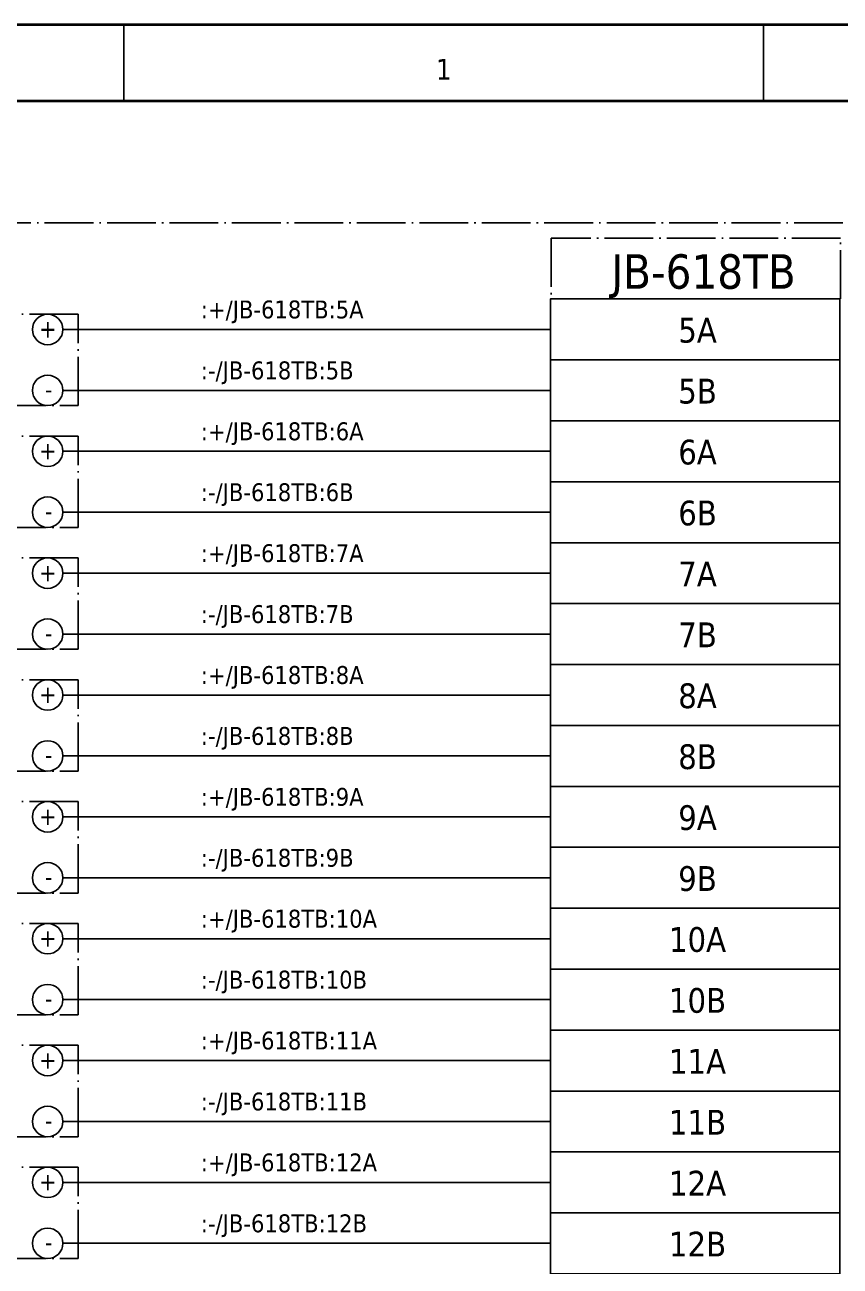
# Model space of a CAD drawing. Header units: millimetres. Extents: x 0 to 1792788, y -13 to 262234.
# Drawn here: x 35.5 to 89, y 215.5 to 297 of the extents above; entities that cross this region are included whole.
import ezdxf
from ezdxf.enums import TextEntityAlignment as Align

# ---------------------------------------------------------------- set-up
doc = ezdxf.new("R2010")
doc.units = ezdxf.units.MM
doc.linetypes.add('EPL_DASHDOT', pattern=[1, 0.8, -0.1, 0, -0.1])
for name, color, linetype, lineweight in [('EPLAN108', 5, 'Continuous', 35), ('EPLAN201', 7, 'Continuous', 35), ('EPLAN300', 5, 'Continuous', 25), ('EPLAN302', 5, 'Continuous', 25), ('EPLAN307', 134, 'EPL_DASHDOT', 25), ('EPLAN311', 7, 'Continuous', 25), ('EPLAN400', 5, 'Continuous', 35), ('EPLAN405', 7, 'Continuous', 25), ('EPLAN421', 5, 'Continuous', 35), ('EPLAN433', 251, 'Continuous', 35), ('EPLAN451', 7, 'Continuous', 35), ('EPLAN452', 7, 'Continuous', 35), ('EPLAN453', 7, 'Continuous', 35), ('EPLAN500', 7, 'Continuous', 35), ('EPLAN501', 7, 'Continuous', 35), ('EPLAN502', 7, 'Continuous', 35), ('EPLAN503', 7, 'Continuous', 35), ('EPLAN504', 7, 'Continuous', 35)]:
    doc.layers.add(name, color=color, linetype=linetype, lineweight=lineweight)
doc.styles.add('Tahoma', font='')
doc.styles.get('Tahoma').set_extended_font_data('Tahoma')

# ---------------------------------------------------------------- blocks, each defined once
blk = doc.blocks.new('EPLFRAME')
at = {"layer": 'EPLAN201', "linetype": 'Continuous', "lineweight": 25, "ltscale": 4}
for p, q in [((42, 297), (42, 292)), ((84, 297), (84, 292))]:
    blk.add_line(p, q, dxfattribs=at)
at = {"layer": 'EPLAN201', "linetype": 'Continuous', "lineweight": 35, "ltscale": 4}
blk.add_line((0, 292), (420, 292), dxfattribs=at)
blk.add_lwpolyline([(0, 0), (420, 0), (420, 297), (0, 297)], close=True, dxfattribs=at)
at = {"layer": 'EPLAN451', "color": 7, "style": 'Tahoma'}
for tag, p, height in [('14_10014', (101, 12), 2.257), ('14_10015', (185, 12), 2.257), ('14_10011', (101, 5), 2.257), ('14_10013', (332, 5), 1.625), ('14_10151', (73, 1), 1.625), ('14_10300', (415, 1), 1.625)]:
    blk.add_attdef(tag, p, '', height=height, dxfattribs=at)
blk.add_attdef('4_25020', text='', height=1.625, dxfattribs=at).set_placement((413, 1), align=Align.RIGHT)
at = {"layer": 'EPLAN452', "color": 7, "style": 'Tahoma'}
for tag, p, height in [('4_11041', (1, 17), 2.257), ('4_11071[1]', (1, 13), 1.625), ('4_11074[1]', (21, 13), 1.625), ('4_11070[1]', (41, 13), 1.625), ('4_11024', (73, 13), 1.625), ('4_11011', (231, 12), 2.257), ('4_11030', (301, 12), 2.257), ('4_20132_1001', (374, 13), 1.625), ('4_11071[2]', (1, 9), 1.625), ('4_11074[2]', (21, 9), 1.625), ('4_11070[2]', (41, 9), 1.625), ('4_11022', (73, 9), 1.625), ('4_20134_1001', (374, 9), 1.625), ('4_11071[3]', (1, 5), 1.625), ('4_11074[3]', (21, 5), 1.625), ('4_11070[3]', (41, 5), 1.625), ('4_11080', (73, 5), 1.625), ('4_11059', (301, 5), 1.625)]:
    blk.add_attdef(tag, p, '', height=height, dxfattribs=at)
for tag, height, p in [('4_11040', 2.257, (419, 17)), ('4_11000', 1.625, (419, 5)), ('4_11085', 1.625, (141, 1)), ('4_11086', 1.625, (183, 1))]:
    blk.add_attdef(tag, text='', height=height, dxfattribs=at).set_placement(p, align=Align.RIGHT)
at = {"layer": 'EPLAN453', "color": 7, "style": 'Tahoma'}
for tag, p in [('53_19005_1', (21, 293)), ('53_19005', (63, 293)), ('53_19005_8', (105, 293)), ('53_19005_6', (147, 293)), ('53_19005_7', (189, 293)), ('53_19005_9', (231, 293)), ('53_19005_3', (273, 293)), ('53_19005_2', (315, 293)), ('53_19005_4', (357, 293)), ('53_19005_5', (399, 293))]:
    blk.add_attdef(tag, text='', height=1.355, dxfattribs=at).set_placement(p, align=Align.BOTTOM_CENTER)
blk = doc.blocks.new('EPLSYM_LibrarySPECIAL_en_US_Symbol427_Variant5_Placement1_64')
at = {"layer": 'EPLAN421', "color": 5, "style": 'Tahoma'}
for tag, p in [('17_20029[1]', (-0.9525, 3.335)), ('17_20029[2]', (20.0025, 3.335))]:
    blk.add_attdef(tag, text='', height=1.1739, dxfattribs=at).set_placement(p, align=Align.BOTTOM_RIGHT)
at = {"layer": 'EPLAN433', "color": 251, "style": 'Tahoma'}
blk.add_attdef('17_20406_1', text='', height=1.6254, dxfattribs=at).set_placement((0.9525, 1.5875), align=Align.BOTTOM_RIGHT)
blk.add_attdef('17_20406', text='', height=1.6254, dxfattribs=at).set_placement((0.9525, 1.5875), align=Align.BOTTOM_LEFT)
blk = doc.blocks.new('EPLSYM_LibrarySPECIAL_en_US_Symbol427_Variant5_Placement1_65')
at = {"layer": 'EPLAN421', "color": 5, "style": 'Tahoma'}
for tag, p in [('17_20029[1]', (-0.9525, 3.335)), ('17_20029[2]', (20.0025, 3.335))]:
    blk.add_attdef(tag, text='', height=1.1739, dxfattribs=at).set_placement(p, align=Align.BOTTOM_RIGHT)
at = {"layer": 'EPLAN433', "color": 251, "style": 'Tahoma'}
blk.add_attdef('17_20406_1', text='', height=1.6254, dxfattribs=at).set_placement((0.9525, 1.5875), align=Align.BOTTOM_RIGHT)
blk.add_attdef('17_20406', text='', height=1.6254, dxfattribs=at).set_placement((0.9525, 1.5875), align=Align.BOTTOM_LEFT)
blk = doc.blocks.new('EPLSYM_LibrarySPECIAL_en_US_Symbol427_Variant5_Placement1_66')
at = {"layer": 'EPLAN421', "color": 5, "style": 'Tahoma'}
for tag, p in [('17_20029[1]', (-0.9525, 3.335)), ('17_20029[2]', (20.0025, 3.335))]:
    blk.add_attdef(tag, text='', height=1.1739, dxfattribs=at).set_placement(p, align=Align.BOTTOM_RIGHT)
at = {"layer": 'EPLAN433', "color": 251, "style": 'Tahoma'}
blk.add_attdef('17_20406_1', text='', height=1.6254, dxfattribs=at).set_placement((0.9525, 1.5875), align=Align.BOTTOM_RIGHT)
blk.add_attdef('17_20406', text='', height=1.6254, dxfattribs=at).set_placement((0.9525, 1.5875), align=Align.BOTTOM_LEFT)
blk = doc.blocks.new('EPLSYM_LibrarySPECIAL_en_US_Symbol427_Variant5_Placement1_67')
at = {"layer": 'EPLAN421', "color": 5, "style": 'Tahoma'}
for tag, p in [('17_20029[1]', (-0.9525, 3.335)), ('17_20029[2]', (20.0025, 3.335))]:
    blk.add_attdef(tag, text='', height=1.1739, dxfattribs=at).set_placement(p, align=Align.BOTTOM_RIGHT)
at = {"layer": 'EPLAN433', "color": 251, "style": 'Tahoma'}
blk.add_attdef('17_20406_1', text='', height=1.6254, dxfattribs=at).set_placement((0.9525, 1.5875), align=Align.BOTTOM_RIGHT)
blk.add_attdef('17_20406', text='', height=1.6254, dxfattribs=at).set_placement((0.9525, 1.5875), align=Align.BOTTOM_LEFT)
blk = doc.blocks.new('EPLSYM_LibrarySPECIAL_en_US_Symbol427_Variant5_Placement1_68')
at = {"layer": 'EPLAN421', "color": 5, "style": 'Tahoma'}
for tag, p in [('17_20029[1]', (-0.9525, 3.335)), ('17_20029[2]', (20.0025, 3.335))]:
    blk.add_attdef(tag, text='', height=1.1739, dxfattribs=at).set_placement(p, align=Align.BOTTOM_RIGHT)
at = {"layer": 'EPLAN433', "color": 251, "style": 'Tahoma'}
blk.add_attdef('17_20406_1', text='', height=1.6254, dxfattribs=at).set_placement((0.9525, 1.5875), align=Align.BOTTOM_RIGHT)
blk.add_attdef('17_20406', text='', height=1.6254, dxfattribs=at).set_placement((0.9525, 1.5875), align=Align.BOTTOM_LEFT)
blk = doc.blocks.new('EPLSYM_LibrarySPECIAL_en_US_Symbol427_Variant5_Placement1_69')
at = {"layer": 'EPLAN421', "color": 5, "style": 'Tahoma'}
for tag, p in [('17_20029[1]', (-0.9525, 3.335)), ('17_20029[2]', (20.0025, 3.335))]:
    blk.add_attdef(tag, text='', height=1.1739, dxfattribs=at).set_placement(p, align=Align.BOTTOM_RIGHT)
at = {"layer": 'EPLAN433', "color": 251, "style": 'Tahoma'}
blk.add_attdef('17_20406_1', text='', height=1.6254, dxfattribs=at).set_placement((0.9525, 1.5875), align=Align.BOTTOM_RIGHT)
blk.add_attdef('17_20406', text='', height=1.6254, dxfattribs=at).set_placement((0.9525, 1.5875), align=Align.BOTTOM_LEFT)
blk = doc.blocks.new('EPLSYM_LibrarySPECIAL_en_US_Symbol427_Variant5_Placement1_70')
at = {"layer": 'EPLAN421', "color": 5, "style": 'Tahoma'}
for tag, p in [('17_20029[1]', (-0.9525, 3.335)), ('17_20029[2]', (20.0025, 3.335))]:
    blk.add_attdef(tag, text='', height=1.1739, dxfattribs=at).set_placement(p, align=Align.BOTTOM_RIGHT)
at = {"layer": 'EPLAN433', "color": 251, "style": 'Tahoma'}
blk.add_attdef('17_20406_1', text='', height=1.6254, dxfattribs=at).set_placement((0.9525, 1.5875), align=Align.BOTTOM_RIGHT)
blk.add_attdef('17_20406', text='', height=1.6254, dxfattribs=at).set_placement((0.9525, 1.5875), align=Align.BOTTOM_LEFT)
blk = doc.blocks.new('EPLSYM_LibrarySPECIAL_en_US_Symbol427_Variant5_Placement1_71')
at = {"layer": 'EPLAN421', "color": 5, "style": 'Tahoma'}
for tag, p in [('17_20029[1]', (-0.9525, 3.335)), ('17_20029[2]', (20.0025, 3.335))]:
    blk.add_attdef(tag, text='', height=1.1739, dxfattribs=at).set_placement(p, align=Align.BOTTOM_RIGHT)
at = {"layer": 'EPLAN433', "color": 251, "style": 'Tahoma'}
blk.add_attdef('17_20406_1', text='', height=1.6254, dxfattribs=at).set_placement((0.9525, 1.5875), align=Align.BOTTOM_RIGHT)
blk.add_attdef('17_20406', text='', height=1.6254, dxfattribs=at).set_placement((0.9525, 1.5875), align=Align.BOTTOM_LEFT)
blk = doc.blocks.new('EPLSYM_LibrarySPECIAL_en_US_Symbol427_Variant5_Placement1_72')
at = {"layer": 'EPLAN421', "color": 5, "style": 'Tahoma'}
for tag, p in [('17_20029[1]', (-0.9525, 3.335)), ('17_20029[2]', (20.0025, 3.335))]:
    blk.add_attdef(tag, text='', height=1.1739, dxfattribs=at).set_placement(p, align=Align.BOTTOM_RIGHT)
at = {"layer": 'EPLAN433', "color": 251, "style": 'Tahoma'}
blk.add_attdef('17_20406_1', text='', height=1.6254, dxfattribs=at).set_placement((0.9525, 1.5875), align=Align.BOTTOM_RIGHT)
blk.add_attdef('17_20406', text='', height=1.6254, dxfattribs=at).set_placement((0.9525, 1.5875), align=Align.BOTTOM_LEFT)
blk = doc.blocks.new('EPLSYM_LibrarySPECIAL_en_US_Symbol427_Variant5_Placement1_73')
at = {"layer": 'EPLAN421', "color": 5, "style": 'Tahoma'}
for tag, p in [('17_20029[1]', (-0.9525, 3.335)), ('17_20029[2]', (20.0025, 3.335))]:
    blk.add_attdef(tag, text='', height=1.1739, dxfattribs=at).set_placement(p, align=Align.BOTTOM_RIGHT)
at = {"layer": 'EPLAN433', "color": 251, "style": 'Tahoma'}
blk.add_attdef('17_20406_1', text='', height=1.6254, dxfattribs=at).set_placement((0.9525, 1.5875), align=Align.BOTTOM_RIGHT)
blk.add_attdef('17_20406', text='', height=1.6254, dxfattribs=at).set_placement((0.9525, 1.5875), align=Align.BOTTOM_LEFT)
blk = doc.blocks.new('EPLSYM_LibrarySPECIAL_en_US_Symbol427_Variant5_Placement1_74')
at = {"layer": 'EPLAN421', "color": 5, "style": 'Tahoma'}
for tag, p in [('17_20029[1]', (-0.9525, 3.335)), ('17_20029[2]', (20.0025, 3.335))]:
    blk.add_attdef(tag, text='', height=1.1739, dxfattribs=at).set_placement(p, align=Align.BOTTOM_RIGHT)
at = {"layer": 'EPLAN433', "color": 251, "style": 'Tahoma'}
blk.add_attdef('17_20406_1', text='', height=1.6254, dxfattribs=at).set_placement((0.9525, 1.5875), align=Align.BOTTOM_RIGHT)
blk.add_attdef('17_20406', text='', height=1.6254, dxfattribs=at).set_placement((0.9525, 1.5875), align=Align.BOTTOM_LEFT)
blk = doc.blocks.new('EPLSYM_LibrarySPECIAL_en_US_Symbol427_Variant5_Placement1_75')
at = {"layer": 'EPLAN421', "color": 5, "style": 'Tahoma'}
for tag, p in [('17_20029[1]', (-0.9525, 3.335)), ('17_20029[2]', (20.0025, 3.335))]:
    blk.add_attdef(tag, text='', height=1.1739, dxfattribs=at).set_placement(p, align=Align.BOTTOM_RIGHT)
at = {"layer": 'EPLAN433', "color": 251, "style": 'Tahoma'}
blk.add_attdef('17_20406_1', text='', height=1.6254, dxfattribs=at).set_placement((0.9525, 1.5875), align=Align.BOTTOM_RIGHT)
blk.add_attdef('17_20406', text='', height=1.6254, dxfattribs=at).set_placement((0.9525, 1.5875), align=Align.BOTTOM_LEFT)
blk = doc.blocks.new('EPLSYM_LibrarySPECIAL_en_US_Symbol427_Variant5_Placement1_76')
at = {"layer": 'EPLAN421', "color": 5, "style": 'Tahoma'}
for tag, p in [('17_20029[1]', (-0.9525, 3.335)), ('17_20029[2]', (20.0025, 3.335))]:
    blk.add_attdef(tag, text='', height=1.1739, dxfattribs=at).set_placement(p, align=Align.BOTTOM_RIGHT)
at = {"layer": 'EPLAN433', "color": 251, "style": 'Tahoma'}
blk.add_attdef('17_20406_1', text='', height=1.6254, dxfattribs=at).set_placement((0.9525, 1.5875), align=Align.BOTTOM_RIGHT)
blk.add_attdef('17_20406', text='', height=1.6254, dxfattribs=at).set_placement((0.9525, 1.5875), align=Align.BOTTOM_LEFT)
blk = doc.blocks.new('EPLSYM_LibrarySPECIAL_en_US_Symbol427_Variant5_Placement1_77')
at = {"layer": 'EPLAN421', "color": 5, "style": 'Tahoma'}
for tag, p in [('17_20029[1]', (-0.9525, 3.335)), ('17_20029[2]', (20.0025, 3.335))]:
    blk.add_attdef(tag, text='', height=1.1739, dxfattribs=at).set_placement(p, align=Align.BOTTOM_RIGHT)
at = {"layer": 'EPLAN433', "color": 251, "style": 'Tahoma'}
blk.add_attdef('17_20406_1', text='', height=1.6254, dxfattribs=at).set_placement((0.9525, 1.5875), align=Align.BOTTOM_RIGHT)
blk.add_attdef('17_20406', text='', height=1.6254, dxfattribs=at).set_placement((0.9525, 1.5875), align=Align.BOTTOM_LEFT)
blk = doc.blocks.new('EPLSYM_LibrarySPECIAL_en_US_Symbol427_Variant5_Placement1_78')
at = {"layer": 'EPLAN421', "color": 5, "style": 'Tahoma'}
for tag, p in [('17_20029[1]', (-0.9525, 3.335)), ('17_20029[2]', (20.0025, 3.335))]:
    blk.add_attdef(tag, text='', height=1.1739, dxfattribs=at).set_placement(p, align=Align.BOTTOM_RIGHT)
at = {"layer": 'EPLAN433', "color": 251, "style": 'Tahoma'}
blk.add_attdef('17_20406_1', text='', height=1.6254, dxfattribs=at).set_placement((0.9525, 1.5875), align=Align.BOTTOM_RIGHT)
blk.add_attdef('17_20406', text='', height=1.6254, dxfattribs=at).set_placement((0.9525, 1.5875), align=Align.BOTTOM_LEFT)
blk = doc.blocks.new('EPLSYM_LibrarySPECIAL_en_US_Symbol427_Variant5_Placement1_79')
at = {"layer": 'EPLAN421', "color": 5, "style": 'Tahoma'}
for tag, p in [('17_20029[1]', (-0.9525, 3.335)), ('17_20029[2]', (20.0025, 3.335))]:
    blk.add_attdef(tag, text='', height=1.1739, dxfattribs=at).set_placement(p, align=Align.BOTTOM_RIGHT)
at = {"layer": 'EPLAN433', "color": 251, "style": 'Tahoma'}
blk.add_attdef('17_20406_1', text='', height=1.6254, dxfattribs=at).set_placement((0.9525, 1.5875), align=Align.BOTTOM_RIGHT)
blk.add_attdef('17_20406', text='', height=1.6254, dxfattribs=at).set_placement((0.9525, 1.5875), align=Align.BOTTOM_LEFT)
blk = doc.blocks.new('EPLSYM_LibrarySPECIAL_Symbol308_Variant0_Placement0')
at = {"layer": 'EPLAN405', "color": 7, "style": 'Tahoma'}
for tag, p in [('17_31011', (1.5, 6.35)), ('17_31002', (1.5, 0.5))]:
    blk.add_attdef(tag, text='', height=1.174, dxfattribs=at).set_placement(p, align=Align.BOTTOM_LEFT)
for tag, p in [('17_31004', (1.5, 4.4)), ('17_31003', (1.5, 2.45))]:
    blk.add_attdef(tag, p, '', height=1.174, dxfattribs=at)
blk = doc.blocks.new('EPLSYM_LibrarySPECIAL_Symbol2_Variant0_Placement1_6')
at = {"layer": 'EPLAN307', "lineweight": 25, "ltscale": 4}
blk.add_lwpolyline([(0, -6), (34, -6), (34, 0), (0, 0)], close=True, dxfattribs=at)
at = {"layer": 'EPLAN400', "color": 5, "style": 'Tahoma'}
blk.add_attdef('88_20010', text='', height=2.2575, dxfattribs=at).set_placement((-1.5, -0.9515), align=Align.TOP_RIGHT)
at = {"layer": 'EPLAN500', "color": 7, "style": 'Tahoma'}
blk.add_attdef('88_20027', text='', height=1.6254, dxfattribs=at).set_placement((-1.5, -4.57508), align=Align.TOP_RIGHT)
at = {"layer": 'EPLAN501', "color": 7, "style": 'Tahoma'}
blk.add_attdef('88_20011', text='', height=1.6254, dxfattribs=at).set_placement((-1.5, -9.97508), align=Align.TOP_RIGHT)
at = {"layer": 'EPLAN502', "color": 7, "style": 'Tahoma'}
blk.add_attdef('88_20025', text='', height=1.6254, dxfattribs=at).set_placement((-1.5, -12.67508), align=Align.TOP_RIGHT)
at = {"layer": 'EPLAN503', "color": 7, "style": 'Tahoma'}
blk.add_attdef('88_20024', text='', height=1.6254, dxfattribs=at).set_placement((-1.5, -15.37508), align=Align.TOP_RIGHT)
at = {"layer": 'EPLAN504', "color": 7, "style": 'Tahoma'}
blk.add_attdef('88_20901[1]', text='', height=1.6254, dxfattribs=at).set_placement((-1.5, -7.27508), align=Align.TOP_RIGHT)
blk = doc.blocks.new('EPLSYM_LibrarySPECIAL_Symbol17_Variant3_Placement1')
at = {"layer": 'EPLAN302', "lineweight": 25, "ltscale": 4}
blk.add_line((4, 0), (1, 0), dxfattribs=at)
blk.add_circle((0, 0), 1, dxfattribs=at)
at = {"layer": 'EPLAN421', "color": 5, "style": 'Tahoma'}
blk.add_attdef('17_20039', text='', height=1.174, dxfattribs=at).set_placement((3, 1), align=Align.BOTTOM_RIGHT)
blk = doc.blocks.new('EPLSYM_LibrarySPECIAL_Symbol2_Variant0_Placement1_7')
at = {"layer": 'EPLAN307', "lineweight": 25, "ltscale": 4}
blk.add_lwpolyline([(0, -6), (34, -6), (34, 0), (0, 0)], close=True, dxfattribs=at)
at = {"layer": 'EPLAN400', "color": 5, "style": 'Tahoma'}
blk.add_attdef('88_20010', text='', height=2.2575, dxfattribs=at).set_placement((-1.5, -0.9515), align=Align.TOP_RIGHT)
at = {"layer": 'EPLAN500', "color": 7, "style": 'Tahoma'}
blk.add_attdef('88_20027', text='', height=1.6254, dxfattribs=at).set_placement((-1.5, -4.57508), align=Align.TOP_RIGHT)
at = {"layer": 'EPLAN501', "color": 7, "style": 'Tahoma'}
blk.add_attdef('88_20011', text='', height=1.6254, dxfattribs=at).set_placement((-1.5, -9.97508), align=Align.TOP_RIGHT)
at = {"layer": 'EPLAN502', "color": 7, "style": 'Tahoma'}
blk.add_attdef('88_20025', text='', height=1.6254, dxfattribs=at).set_placement((-1.5, -12.67508), align=Align.TOP_RIGHT)
at = {"layer": 'EPLAN503', "color": 7, "style": 'Tahoma'}
blk.add_attdef('88_20024', text='', height=1.6254, dxfattribs=at).set_placement((-1.5, -15.37508), align=Align.TOP_RIGHT)
at = {"layer": 'EPLAN504', "color": 7, "style": 'Tahoma'}
blk.add_attdef('88_20901[1]', text='', height=1.6254, dxfattribs=at).set_placement((-1.5, -7.27508), align=Align.TOP_RIGHT)
blk = doc.blocks.new('EPLSYM_LibrarySPECIAL_Symbol2_Variant0_Placement1_8')
at = {"layer": 'EPLAN307', "lineweight": 25, "ltscale": 4}
blk.add_lwpolyline([(0, -6), (34, -6), (34, 0), (0, 0)], close=True, dxfattribs=at)
at = {"layer": 'EPLAN400', "color": 5, "style": 'Tahoma'}
blk.add_attdef('88_20010', text='', height=2.2575, dxfattribs=at).set_placement((-1.5, -0.9515), align=Align.TOP_RIGHT)
at = {"layer": 'EPLAN500', "color": 7, "style": 'Tahoma'}
blk.add_attdef('88_20027', text='', height=1.6254, dxfattribs=at).set_placement((-1.5, -4.57508), align=Align.TOP_RIGHT)
at = {"layer": 'EPLAN501', "color": 7, "style": 'Tahoma'}
blk.add_attdef('88_20011', text='', height=1.6254, dxfattribs=at).set_placement((-1.5, -9.97508), align=Align.TOP_RIGHT)
at = {"layer": 'EPLAN502', "color": 7, "style": 'Tahoma'}
blk.add_attdef('88_20025', text='', height=1.6254, dxfattribs=at).set_placement((-1.5, -12.67508), align=Align.TOP_RIGHT)
at = {"layer": 'EPLAN503', "color": 7, "style": 'Tahoma'}
blk.add_attdef('88_20024', text='', height=1.6254, dxfattribs=at).set_placement((-1.5, -15.37508), align=Align.TOP_RIGHT)
at = {"layer": 'EPLAN504', "color": 7, "style": 'Tahoma'}
blk.add_attdef('88_20901[1]', text='', height=1.6254, dxfattribs=at).set_placement((-1.5, -7.27508), align=Align.TOP_RIGHT)
blk = doc.blocks.new('EPLSYM_LibrarySPECIAL_Symbol2_Variant0_Placement1_9')
at = {"layer": 'EPLAN307', "lineweight": 25, "ltscale": 4}
blk.add_lwpolyline([(0, -6), (34, -6), (34, 0), (0, 0)], close=True, dxfattribs=at)
at = {"layer": 'EPLAN400', "color": 5, "style": 'Tahoma'}
blk.add_attdef('88_20010', text='', height=2.2575, dxfattribs=at).set_placement((-1.5, -0.9515), align=Align.TOP_RIGHT)
at = {"layer": 'EPLAN500', "color": 7, "style": 'Tahoma'}
blk.add_attdef('88_20027', text='', height=1.6254, dxfattribs=at).set_placement((-1.5, -4.57508), align=Align.TOP_RIGHT)
at = {"layer": 'EPLAN501', "color": 7, "style": 'Tahoma'}
blk.add_attdef('88_20011', text='', height=1.6254, dxfattribs=at).set_placement((-1.5, -9.97508), align=Align.TOP_RIGHT)
at = {"layer": 'EPLAN502', "color": 7, "style": 'Tahoma'}
blk.add_attdef('88_20025', text='', height=1.6254, dxfattribs=at).set_placement((-1.5, -12.67508), align=Align.TOP_RIGHT)
at = {"layer": 'EPLAN503', "color": 7, "style": 'Tahoma'}
blk.add_attdef('88_20024', text='', height=1.6254, dxfattribs=at).set_placement((-1.5, -15.37508), align=Align.TOP_RIGHT)
at = {"layer": 'EPLAN504', "color": 7, "style": 'Tahoma'}
blk.add_attdef('88_20901[1]', text='', height=1.6254, dxfattribs=at).set_placement((-1.5, -7.27508), align=Align.TOP_RIGHT)
blk = doc.blocks.new('EPLSYM_LibrarySPECIAL_Symbol2_Variant0_Placement1_10')
at = {"layer": 'EPLAN307', "lineweight": 25, "ltscale": 4}
blk.add_lwpolyline([(0, -6), (34, -6), (34, 0), (0, 0)], close=True, dxfattribs=at)
at = {"layer": 'EPLAN400', "color": 5, "style": 'Tahoma'}
blk.add_attdef('88_20010', text='', height=2.2575, dxfattribs=at).set_placement((-1.5, -0.9515), align=Align.TOP_RIGHT)
at = {"layer": 'EPLAN500', "color": 7, "style": 'Tahoma'}
blk.add_attdef('88_20027', text='', height=1.6254, dxfattribs=at).set_placement((-1.5, -4.57508), align=Align.TOP_RIGHT)
at = {"layer": 'EPLAN501', "color": 7, "style": 'Tahoma'}
blk.add_attdef('88_20011', text='', height=1.6254, dxfattribs=at).set_placement((-1.5, -9.97508), align=Align.TOP_RIGHT)
at = {"layer": 'EPLAN502', "color": 7, "style": 'Tahoma'}
blk.add_attdef('88_20025', text='', height=1.6254, dxfattribs=at).set_placement((-1.5, -12.67508), align=Align.TOP_RIGHT)
at = {"layer": 'EPLAN503', "color": 7, "style": 'Tahoma'}
blk.add_attdef('88_20024', text='', height=1.6254, dxfattribs=at).set_placement((-1.5, -15.37508), align=Align.TOP_RIGHT)
at = {"layer": 'EPLAN504', "color": 7, "style": 'Tahoma'}
blk.add_attdef('88_20901[1]', text='', height=1.6254, dxfattribs=at).set_placement((-1.5, -7.27508), align=Align.TOP_RIGHT)
blk = doc.blocks.new('EPLSYM_LibrarySPECIAL_Symbol2_Variant0_Placement1_11')
at = {"layer": 'EPLAN307', "lineweight": 25, "ltscale": 4}
blk.add_lwpolyline([(0, -6), (34, -6), (34, 0), (0, 0)], close=True, dxfattribs=at)
at = {"layer": 'EPLAN400', "color": 5, "style": 'Tahoma'}
blk.add_attdef('88_20010', text='', height=2.2575, dxfattribs=at).set_placement((-1.5, -0.9515), align=Align.TOP_RIGHT)
at = {"layer": 'EPLAN500', "color": 7, "style": 'Tahoma'}
blk.add_attdef('88_20027', text='', height=1.6254, dxfattribs=at).set_placement((-1.5, -4.57508), align=Align.TOP_RIGHT)
at = {"layer": 'EPLAN501', "color": 7, "style": 'Tahoma'}
blk.add_attdef('88_20011', text='', height=1.6254, dxfattribs=at).set_placement((-1.5, -9.97508), align=Align.TOP_RIGHT)
at = {"layer": 'EPLAN502', "color": 7, "style": 'Tahoma'}
blk.add_attdef('88_20025', text='', height=1.6254, dxfattribs=at).set_placement((-1.5, -12.67508), align=Align.TOP_RIGHT)
at = {"layer": 'EPLAN503', "color": 7, "style": 'Tahoma'}
blk.add_attdef('88_20024', text='', height=1.6254, dxfattribs=at).set_placement((-1.5, -15.37508), align=Align.TOP_RIGHT)
at = {"layer": 'EPLAN504', "color": 7, "style": 'Tahoma'}
blk.add_attdef('88_20901[1]', text='', height=1.6254, dxfattribs=at).set_placement((-1.5, -7.27508), align=Align.TOP_RIGHT)
blk = doc.blocks.new('EPLSYM_LibrarySPECIAL_Symbol2_Variant0_Placement1_12')
at = {"layer": 'EPLAN307', "lineweight": 25, "ltscale": 4}
blk.add_lwpolyline([(0, -6), (34, -6), (34, 0), (0, 0)], close=True, dxfattribs=at)
at = {"layer": 'EPLAN400', "color": 5, "style": 'Tahoma'}
blk.add_attdef('88_20010', text='', height=2.2575, dxfattribs=at).set_placement((-1.5, -0.9515), align=Align.TOP_RIGHT)
at = {"layer": 'EPLAN500', "color": 7, "style": 'Tahoma'}
blk.add_attdef('88_20027', text='', height=1.6254, dxfattribs=at).set_placement((-1.5, -4.57508), align=Align.TOP_RIGHT)
at = {"layer": 'EPLAN501', "color": 7, "style": 'Tahoma'}
blk.add_attdef('88_20011', text='', height=1.6254, dxfattribs=at).set_placement((-1.5, -9.97508), align=Align.TOP_RIGHT)
at = {"layer": 'EPLAN502', "color": 7, "style": 'Tahoma'}
blk.add_attdef('88_20025', text='', height=1.6254, dxfattribs=at).set_placement((-1.5, -12.67508), align=Align.TOP_RIGHT)
at = {"layer": 'EPLAN503', "color": 7, "style": 'Tahoma'}
blk.add_attdef('88_20024', text='', height=1.6254, dxfattribs=at).set_placement((-1.5, -15.37508), align=Align.TOP_RIGHT)
at = {"layer": 'EPLAN504', "color": 7, "style": 'Tahoma'}
blk.add_attdef('88_20901[1]', text='', height=1.6254, dxfattribs=at).set_placement((-1.5, -7.27508), align=Align.TOP_RIGHT)
blk = doc.blocks.new('EPLSYM_LibrarySPECIAL_Symbol2_Variant0_Placement1_13')
at = {"layer": 'EPLAN307', "lineweight": 25, "ltscale": 4}
blk.add_lwpolyline([(0, -6), (34, -6), (34, 0), (0, 0)], close=True, dxfattribs=at)
at = {"layer": 'EPLAN400', "color": 5, "style": 'Tahoma'}
blk.add_attdef('88_20010', text='', height=2.2575, dxfattribs=at).set_placement((-1.5, -0.9515), align=Align.TOP_RIGHT)
at = {"layer": 'EPLAN500', "color": 7, "style": 'Tahoma'}
blk.add_attdef('88_20027', text='', height=1.6254, dxfattribs=at).set_placement((-1.5, -4.57508), align=Align.TOP_RIGHT)
at = {"layer": 'EPLAN501', "color": 7, "style": 'Tahoma'}
blk.add_attdef('88_20011', text='', height=1.6254, dxfattribs=at).set_placement((-1.5, -9.97508), align=Align.TOP_RIGHT)
at = {"layer": 'EPLAN502', "color": 7, "style": 'Tahoma'}
blk.add_attdef('88_20025', text='', height=1.6254, dxfattribs=at).set_placement((-1.5, -12.67508), align=Align.TOP_RIGHT)
at = {"layer": 'EPLAN503', "color": 7, "style": 'Tahoma'}
blk.add_attdef('88_20024', text='', height=1.6254, dxfattribs=at).set_placement((-1.5, -15.37508), align=Align.TOP_RIGHT)
at = {"layer": 'EPLAN504', "color": 7, "style": 'Tahoma'}
blk.add_attdef('88_20901[1]', text='', height=1.6254, dxfattribs=at).set_placement((-1.5, -7.27508), align=Align.TOP_RIGHT)
blk = doc.blocks.new('EPLSYM_LibrarySPECIAL_Symbol2_Variant0_Placement1_18')
at = {"layer": 'EPLAN307', "lineweight": 25, "ltscale": 4}
blk.add_lwpolyline([(0, -150), (119, -150), (119, 0), (0, 0)], close=True, dxfattribs=at)
at = {"layer": 'EPLAN400', "color": 5, "style": 'Tahoma'}
blk.add_attdef('88_20010', text='', height=2.2575, dxfattribs=at).set_placement((-1.5, -0.9515), align=Align.TOP_RIGHT)
at = {"layer": 'EPLAN500', "color": 7, "style": 'Tahoma'}
blk.add_attdef('88_20027', text='', height=1.6254, dxfattribs=at).set_placement((-1.5, -4.57508), align=Align.TOP_RIGHT)
at = {"layer": 'EPLAN501', "color": 7, "style": 'Tahoma'}
blk.add_attdef('88_20011', text='', height=1.6254, dxfattribs=at).set_placement((-1.5, -9.97508), align=Align.TOP_RIGHT)
at = {"layer": 'EPLAN502', "color": 7, "style": 'Tahoma'}
blk.add_attdef('88_20025', text='', height=1.6254, dxfattribs=at).set_placement((-1.5, -12.67508), align=Align.TOP_RIGHT)
at = {"layer": 'EPLAN503', "color": 7, "style": 'Tahoma'}
blk.add_attdef('88_20024', text='', height=1.6254, dxfattribs=at).set_placement((-1.5, -15.37508), align=Align.TOP_RIGHT)
at = {"layer": 'EPLAN504', "color": 7, "style": 'Tahoma'}
blk.add_attdef('88_20901[1]', text='', height=1.6254, dxfattribs=at).set_placement((-1.5, -7.27508), align=Align.TOP_RIGHT)

msp = doc.modelspace()

# ---------------------------------------------------------------- linework, layer by layer
at = {"layer": 'EPLAN300', "lineweight": 25, "ltscale": 4}
for points in [[(70, 275), (89, 275), (89, 279), (70, 279)], [(70, 271), (89, 271), (89, 275), (70, 275)], [(70, 267), (89, 267), (89, 271), (70, 271)], [(70, 263), (89, 263), (89, 267), (70, 267)], [(70, 259), (89, 259), (89, 263), (70, 263)], [(70, 255), (89, 255), (89, 259), (70, 259)], [(70, 251), (89, 251), (89, 255), (70, 255)], [(70, 247), (89, 247), (89, 251), (70, 251)], [(70, 243), (89, 243), (89, 247), (70, 247)], [(70, 239), (89, 239), (89, 243), (70, 243)], [(70, 235), (89, 235), (89, 239), (70, 239)], [(70, 231), (89, 231), (89, 235), (70, 235)], [(70, 227), (89, 227), (89, 231), (70, 231)], [(70, 223), (89, 223), (89, 227), (70, 227)], [(70, 219), (89, 219), (89, 223), (70, 223)], [(70, 215), (89, 215), (89, 219), (70, 219)]]:
    msp.add_lwpolyline(points, close=True, dxfattribs=at)
at = {"layer": 'EPLAN307', "lineweight": 25, "ltscale": 4}
msp.add_lwpolyline([(70.05, 279), (89.05, 279), (89.05, 283), (70.05, 283)], close=True, dxfattribs=at)
at = {"layer": 'EPLAN311', "ltscale": 4}
for p, q in [((70, 277), (39, 277)), ((70, 273), (39, 273)), ((70, 269), (39, 269)), ((70, 265), (39, 265)), ((70, 261), (39, 261)), ((70, 257), (39, 257)), ((70, 253), (39, 253)), ((70, 249), (39, 249)), ((70, 245), (39, 245)), ((70, 241), (39, 241)), ((70, 237), (39, 237)), ((70, 233), (39, 233)), ((70, 229), (39, 229)), ((70, 225), (39, 225)), ((70, 221), (39, 221)), ((70, 217), (39, 217))]:
    msp.add_line(p, q, dxfattribs=at)

# ---------------------------------------------------------------- block references
ref = msp.add_blockref('EPLFRAME', (0, 0))
ref.add_attrib('53_19005', '1', dxfattribs={"layer": 'EPLAN453', "color": 7, "height": 1.355, "style": 'Tahoma'}).set_placement((63, 293), align=Align.BOTTOM_CENTER)
for name, p in [('EPLSYM_LibrarySPECIAL_Symbol2_Variant0_Placement1_18', (3, 284)), ('EPLSYM_LibrarySPECIAL_Symbol2_Variant0_Placement1_6', (5, 278)), ('EPLSYM_LibrarySPECIAL_Symbol2_Variant0_Placement1_7', (5, 270)), ('EPLSYM_LibrarySPECIAL_Symbol2_Variant0_Placement1_8', (5, 262)), ('EPLSYM_LibrarySPECIAL_Symbol2_Variant0_Placement1_9', (5, 254)), ('EPLSYM_LibrarySPECIAL_Symbol2_Variant0_Placement1_10', (5, 246)), ('EPLSYM_LibrarySPECIAL_Symbol2_Variant0_Placement1_11', (5, 238)), ('EPLSYM_LibrarySPECIAL_Symbol2_Variant0_Placement1_12', (5, 230)), ('EPLSYM_LibrarySPECIAL_Symbol2_Variant0_Placement1_13', (5, 222))]:
    msp.add_blockref(name, p)
ref = msp.add_blockref('EPLSYM_LibrarySPECIAL_Symbol308_Variant0_Placement0', (47, 277))
ref.add_attrib('17_31011', ':+/JB-618TB:5A', dxfattribs={"layer": 'EPLAN405', "color": 7, "height": 1.1739, "style": 'Tahoma'}).set_placement((47.055, 277.374), align=Align.BOTTOM_LEFT)
ref = msp.add_blockref('EPLSYM_LibrarySPECIAL_Symbol17_Variant3_Placement1', (37, 277))
ref.add_attrib('17_20039', '+', dxfattribs={"layer": 'EPLAN421', "color": 5, "height": 1.174, "style": 'Tahoma'}).set_placement((37.591, 276.117), align=Align.BOTTOM_RIGHT)
ref = msp.add_blockref('EPLSYM_LibrarySPECIAL_en_US_Symbol427_Variant5_Placement1_64', (70, 277))
ref.add_attrib('17_20011', '5A', dxfattribs={"layer": 'EPLAN501', "color": 7, "height": 1.6254, "style": 'Tahoma'}).set_placement((79.661, 275.65), align=Align.BOTTOM_CENTER)
ref = msp.add_blockref('EPLSYM_LibrarySPECIAL_Symbol308_Variant0_Placement0', (47, 273))
ref.add_attrib('17_31011', ':-/JB-618TB:5B', dxfattribs={"layer": 'EPLAN405', "color": 7, "height": 1.1739, "style": 'Tahoma'}).set_placement((47.055, 273.374), align=Align.BOTTOM_LEFT)
ref = msp.add_blockref('EPLSYM_LibrarySPECIAL_Symbol17_Variant3_Placement1', (37, 273))
ref.add_attrib('17_20039', '-', dxfattribs={"layer": 'EPLAN421', "color": 5, "height": 1.174, "style": 'Tahoma'}).set_placement((37.316, 272.132), align=Align.BOTTOM_RIGHT)
ref = msp.add_blockref('EPLSYM_LibrarySPECIAL_en_US_Symbol427_Variant5_Placement1_65', (70, 273))
ref.add_attrib('17_20011', '5B', dxfattribs={"layer": 'EPLAN501', "color": 7, "height": 1.6254, "style": 'Tahoma'}).set_placement((79.661, 271.65), align=Align.BOTTOM_CENTER)
ref = msp.add_blockref('EPLSYM_LibrarySPECIAL_Symbol308_Variant0_Placement0', (47, 269))
ref.add_attrib('17_31011', ':+/JB-618TB:6A', dxfattribs={"layer": 'EPLAN405', "color": 7, "height": 1.1739, "style": 'Tahoma'}).set_placement((47.055, 269.374), align=Align.BOTTOM_LEFT)
ref = msp.add_blockref('EPLSYM_LibrarySPECIAL_Symbol17_Variant3_Placement1', (37, 269))
ref.add_attrib('17_20039', '+', dxfattribs={"layer": 'EPLAN421', "color": 5, "height": 1.174, "style": 'Tahoma'}).set_placement((37.591, 268.117), align=Align.BOTTOM_RIGHT)
ref = msp.add_blockref('EPLSYM_LibrarySPECIAL_en_US_Symbol427_Variant5_Placement1_66', (70, 269))
ref.add_attrib('17_20011', '6A', dxfattribs={"layer": 'EPLAN501', "color": 7, "height": 1.6254, "style": 'Tahoma'}).set_placement((79.661, 267.65), align=Align.BOTTOM_CENTER)
ref = msp.add_blockref('EPLSYM_LibrarySPECIAL_Symbol308_Variant0_Placement0', (47, 265))
ref.add_attrib('17_31011', ':-/JB-618TB:6B', dxfattribs={"layer": 'EPLAN405', "color": 7, "height": 1.1739, "style": 'Tahoma'}).set_placement((47.055, 265.374), align=Align.BOTTOM_LEFT)
ref = msp.add_blockref('EPLSYM_LibrarySPECIAL_Symbol17_Variant3_Placement1', (37, 265))
ref.add_attrib('17_20039', '-', dxfattribs={"layer": 'EPLAN421', "color": 5, "height": 1.174, "style": 'Tahoma'}).set_placement((37.316, 264.132), align=Align.BOTTOM_RIGHT)
ref = msp.add_blockref('EPLSYM_LibrarySPECIAL_en_US_Symbol427_Variant5_Placement1_67', (70, 265))
ref.add_attrib('17_20011', '6B', dxfattribs={"layer": 'EPLAN501', "color": 7, "height": 1.6254, "style": 'Tahoma'}).set_placement((79.661, 263.65), align=Align.BOTTOM_CENTER)
ref = msp.add_blockref('EPLSYM_LibrarySPECIAL_Symbol308_Variant0_Placement0', (47, 261))
ref.add_attrib('17_31011', ':+/JB-618TB:7A', dxfattribs={"layer": 'EPLAN405', "color": 7, "height": 1.1739, "style": 'Tahoma'}).set_placement((47.055, 261.374), align=Align.BOTTOM_LEFT)
ref = msp.add_blockref('EPLSYM_LibrarySPECIAL_Symbol17_Variant3_Placement1', (37, 261))
ref.add_attrib('17_20039', '+', dxfattribs={"layer": 'EPLAN421', "color": 5, "height": 1.174, "style": 'Tahoma'}).set_placement((37.591, 260.117), align=Align.BOTTOM_RIGHT)
ref = msp.add_blockref('EPLSYM_LibrarySPECIAL_en_US_Symbol427_Variant5_Placement1_68', (70, 261))
ref.add_attrib('17_20011', '7A', dxfattribs={"layer": 'EPLAN501', "color": 7, "height": 1.6254, "style": 'Tahoma'}).set_placement((79.661, 259.65), align=Align.BOTTOM_CENTER)
ref = msp.add_blockref('EPLSYM_LibrarySPECIAL_Symbol308_Variant0_Placement0', (47, 257))
ref.add_attrib('17_31011', ':-/JB-618TB:7B', dxfattribs={"layer": 'EPLAN405', "color": 7, "height": 1.1739, "style": 'Tahoma'}).set_placement((47.055, 257.374), align=Align.BOTTOM_LEFT)
ref = msp.add_blockref('EPLSYM_LibrarySPECIAL_Symbol17_Variant3_Placement1', (37, 257))
ref.add_attrib('17_20039', '-', dxfattribs={"layer": 'EPLAN421', "color": 5, "height": 1.174, "style": 'Tahoma'}).set_placement((37.316, 256.132), align=Align.BOTTOM_RIGHT)
ref = msp.add_blockref('EPLSYM_LibrarySPECIAL_en_US_Symbol427_Variant5_Placement1_69', (70, 257))
ref.add_attrib('17_20011', '7B', dxfattribs={"layer": 'EPLAN501', "color": 7, "height": 1.6254, "style": 'Tahoma'}).set_placement((79.661, 255.65), align=Align.BOTTOM_CENTER)
ref = msp.add_blockref('EPLSYM_LibrarySPECIAL_Symbol308_Variant0_Placement0', (47, 253))
ref.add_attrib('17_31011', ':+/JB-618TB:8A', dxfattribs={"layer": 'EPLAN405', "color": 7, "height": 1.1739, "style": 'Tahoma'}).set_placement((47.055, 253.374), align=Align.BOTTOM_LEFT)
ref = msp.add_blockref('EPLSYM_LibrarySPECIAL_Symbol17_Variant3_Placement1', (37, 253))
ref.add_attrib('17_20039', '+', dxfattribs={"layer": 'EPLAN421', "color": 5, "height": 1.174, "style": 'Tahoma'}).set_placement((37.591, 252.117), align=Align.BOTTOM_RIGHT)
ref = msp.add_blockref('EPLSYM_LibrarySPECIAL_en_US_Symbol427_Variant5_Placement1_70', (70, 253))
ref.add_attrib('17_20011', '8A', dxfattribs={"layer": 'EPLAN501', "color": 7, "height": 1.6254, "style": 'Tahoma'}).set_placement((79.661, 251.65), align=Align.BOTTOM_CENTER)
ref = msp.add_blockref('EPLSYM_LibrarySPECIAL_Symbol308_Variant0_Placement0', (47, 249))
ref.add_attrib('17_31011', ':-/JB-618TB:8B', dxfattribs={"layer": 'EPLAN405', "color": 7, "height": 1.1739, "style": 'Tahoma'}).set_placement((47.055, 249.374), align=Align.BOTTOM_LEFT)
ref = msp.add_blockref('EPLSYM_LibrarySPECIAL_Symbol17_Variant3_Placement1', (37, 249))
ref.add_attrib('17_20039', '-', dxfattribs={"layer": 'EPLAN421', "color": 5, "height": 1.174, "style": 'Tahoma'}).set_placement((37.316, 248.132), align=Align.BOTTOM_RIGHT)
ref = msp.add_blockref('EPLSYM_LibrarySPECIAL_en_US_Symbol427_Variant5_Placement1_71', (70, 249))
ref.add_attrib('17_20011', '8B', dxfattribs={"layer": 'EPLAN501', "color": 7, "height": 1.6254, "style": 'Tahoma'}).set_placement((79.661, 247.65), align=Align.BOTTOM_CENTER)
ref = msp.add_blockref('EPLSYM_LibrarySPECIAL_Symbol308_Variant0_Placement0', (47, 245))
ref.add_attrib('17_31011', ':+/JB-618TB:9A', dxfattribs={"layer": 'EPLAN405', "color": 7, "height": 1.1739, "style": 'Tahoma'}).set_placement((47.055, 245.374), align=Align.BOTTOM_LEFT)
ref = msp.add_blockref('EPLSYM_LibrarySPECIAL_Symbol17_Variant3_Placement1', (37, 245))
ref.add_attrib('17_20039', '+', dxfattribs={"layer": 'EPLAN421', "color": 5, "height": 1.174, "style": 'Tahoma'}).set_placement((37.591, 244.117), align=Align.BOTTOM_RIGHT)
ref = msp.add_blockref('EPLSYM_LibrarySPECIAL_en_US_Symbol427_Variant5_Placement1_72', (70, 245))
ref.add_attrib('17_20011', '9A', dxfattribs={"layer": 'EPLAN501', "color": 7, "height": 1.6254, "style": 'Tahoma'}).set_placement((79.661, 243.65), align=Align.BOTTOM_CENTER)
ref = msp.add_blockref('EPLSYM_LibrarySPECIAL_Symbol308_Variant0_Placement0', (47, 241))
ref.add_attrib('17_31011', ':-/JB-618TB:9B', dxfattribs={"layer": 'EPLAN405', "color": 7, "height": 1.1739, "style": 'Tahoma'}).set_placement((47.055, 241.374), align=Align.BOTTOM_LEFT)
ref = msp.add_blockref('EPLSYM_LibrarySPECIAL_Symbol17_Variant3_Placement1', (37, 241))
ref.add_attrib('17_20039', '-', dxfattribs={"layer": 'EPLAN421', "color": 5, "height": 1.174, "style": 'Tahoma'}).set_placement((37.316, 240.132), align=Align.BOTTOM_RIGHT)
ref = msp.add_blockref('EPLSYM_LibrarySPECIAL_en_US_Symbol427_Variant5_Placement1_73', (70, 241))
ref.add_attrib('17_20011', '9B', dxfattribs={"layer": 'EPLAN501', "color": 7, "height": 1.6254, "style": 'Tahoma'}).set_placement((79.661, 239.65), align=Align.BOTTOM_CENTER)
ref = msp.add_blockref('EPLSYM_LibrarySPECIAL_Symbol308_Variant0_Placement0', (47, 237))
ref.add_attrib('17_31011', ':+/JB-618TB:10A', dxfattribs={"layer": 'EPLAN405', "color": 7, "height": 1.1739, "style": 'Tahoma'}).set_placement((47.055, 237.374), align=Align.BOTTOM_LEFT)
ref = msp.add_blockref('EPLSYM_LibrarySPECIAL_Symbol17_Variant3_Placement1', (37, 237))
ref.add_attrib('17_20039', '+', dxfattribs={"layer": 'EPLAN421', "color": 5, "height": 1.174, "style": 'Tahoma'}).set_placement((37.591, 236.117), align=Align.BOTTOM_RIGHT)
ref = msp.add_blockref('EPLSYM_LibrarySPECIAL_en_US_Symbol427_Variant5_Placement1_74', (70, 237))
ref.add_attrib('17_20011', '10A', dxfattribs={"layer": 'EPLAN501', "color": 7, "height": 1.6254, "style": 'Tahoma'}).set_placement((79.661, 235.65), align=Align.BOTTOM_CENTER)
ref = msp.add_blockref('EPLSYM_LibrarySPECIAL_Symbol308_Variant0_Placement0', (47, 233))
ref.add_attrib('17_31011', ':-/JB-618TB:10B', dxfattribs={"layer": 'EPLAN405', "color": 7, "height": 1.1739, "style": 'Tahoma'}).set_placement((47.055, 233.374), align=Align.BOTTOM_LEFT)
ref = msp.add_blockref('EPLSYM_LibrarySPECIAL_Symbol17_Variant3_Placement1', (37, 233))
ref.add_attrib('17_20039', '-', dxfattribs={"layer": 'EPLAN421', "color": 5, "height": 1.174, "style": 'Tahoma'}).set_placement((37.316, 232.132), align=Align.BOTTOM_RIGHT)
ref = msp.add_blockref('EPLSYM_LibrarySPECIAL_en_US_Symbol427_Variant5_Placement1_75', (70, 233))
ref.add_attrib('17_20011', '10B', dxfattribs={"layer": 'EPLAN501', "color": 7, "height": 1.6254, "style": 'Tahoma'}).set_placement((79.661, 231.65), align=Align.BOTTOM_CENTER)
ref = msp.add_blockref('EPLSYM_LibrarySPECIAL_Symbol308_Variant0_Placement0', (47, 229))
ref.add_attrib('17_31011', ':+/JB-618TB:11A', dxfattribs={"layer": 'EPLAN405', "color": 7, "height": 1.1739, "style": 'Tahoma'}).set_placement((47.055, 229.374), align=Align.BOTTOM_LEFT)
ref = msp.add_blockref('EPLSYM_LibrarySPECIAL_Symbol17_Variant3_Placement1', (37, 229))
ref.add_attrib('17_20039', '+', dxfattribs={"layer": 'EPLAN421', "color": 5, "height": 1.174, "style": 'Tahoma'}).set_placement((37.591, 228.117), align=Align.BOTTOM_RIGHT)
ref = msp.add_blockref('EPLSYM_LibrarySPECIAL_en_US_Symbol427_Variant5_Placement1_76', (70, 229))
ref.add_attrib('17_20011', '11A', dxfattribs={"layer": 'EPLAN501', "color": 7, "height": 1.6254, "style": 'Tahoma'}).set_placement((79.661, 227.65), align=Align.BOTTOM_CENTER)
ref = msp.add_blockref('EPLSYM_LibrarySPECIAL_Symbol308_Variant0_Placement0', (47, 225))
ref.add_attrib('17_31011', ':-/JB-618TB:11B', dxfattribs={"layer": 'EPLAN405', "color": 7, "height": 1.1739, "style": 'Tahoma'}).set_placement((47.055, 225.374), align=Align.BOTTOM_LEFT)
ref = msp.add_blockref('EPLSYM_LibrarySPECIAL_Symbol17_Variant3_Placement1', (37, 225))
ref.add_attrib('17_20039', '-', dxfattribs={"layer": 'EPLAN421', "color": 5, "height": 1.174, "style": 'Tahoma'}).set_placement((37.316, 224.132), align=Align.BOTTOM_RIGHT)
ref = msp.add_blockref('EPLSYM_LibrarySPECIAL_en_US_Symbol427_Variant5_Placement1_77', (70, 225))
ref.add_attrib('17_20011', '11B', dxfattribs={"layer": 'EPLAN501', "color": 7, "height": 1.6254, "style": 'Tahoma'}).set_placement((79.661, 223.65), align=Align.BOTTOM_CENTER)
ref = msp.add_blockref('EPLSYM_LibrarySPECIAL_Symbol308_Variant0_Placement0', (47, 221))
ref.add_attrib('17_31011', ':+/JB-618TB:12A', dxfattribs={"layer": 'EPLAN405', "color": 7, "height": 1.1739, "style": 'Tahoma'}).set_placement((47.055, 221.374), align=Align.BOTTOM_LEFT)
ref = msp.add_blockref('EPLSYM_LibrarySPECIAL_Symbol17_Variant3_Placement1', (37, 221))
ref.add_attrib('17_20039', '+', dxfattribs={"layer": 'EPLAN421', "color": 5, "height": 1.174, "style": 'Tahoma'}).set_placement((37.591, 220.117), align=Align.BOTTOM_RIGHT)
ref = msp.add_blockref('EPLSYM_LibrarySPECIAL_en_US_Symbol427_Variant5_Placement1_78', (70, 221))
ref.add_attrib('17_20011', '12A', dxfattribs={"layer": 'EPLAN501', "color": 7, "height": 1.6254, "style": 'Tahoma'}).set_placement((79.661, 219.65), align=Align.BOTTOM_CENTER)
ref = msp.add_blockref('EPLSYM_LibrarySPECIAL_Symbol308_Variant0_Placement0', (47, 217))
ref.add_attrib('17_31011', ':-/JB-618TB:12B', dxfattribs={"layer": 'EPLAN405', "color": 7, "height": 1.1739, "style": 'Tahoma'}).set_placement((47.055, 217.374), align=Align.BOTTOM_LEFT)
ref = msp.add_blockref('EPLSYM_LibrarySPECIAL_Symbol17_Variant3_Placement1', (37, 217))
ref.add_attrib('17_20039', '-', dxfattribs={"layer": 'EPLAN421', "color": 5, "height": 1.174, "style": 'Tahoma'}).set_placement((37.316, 216.132), align=Align.BOTTOM_RIGHT)
ref = msp.add_blockref('EPLSYM_LibrarySPECIAL_en_US_Symbol427_Variant5_Placement1_79', (70, 217))
ref.add_attrib('17_20011', '12B', dxfattribs={"layer": 'EPLAN501', "color": 7, "height": 1.6254, "style": 'Tahoma'}).set_placement((79.661, 215.65), align=Align.BOTTOM_CENTER)

# ---------------------------------------------------------------- texts
at = {"layer": 'EPLAN108', "color": 5, "style": 'Tahoma'}
msp.add_text('JB-618TB', height=2.2575, dxfattribs=at).set_placement((80.05, 279), align=Align.BOTTOM_CENTER)

doc.saveas('drawing.dxf')
